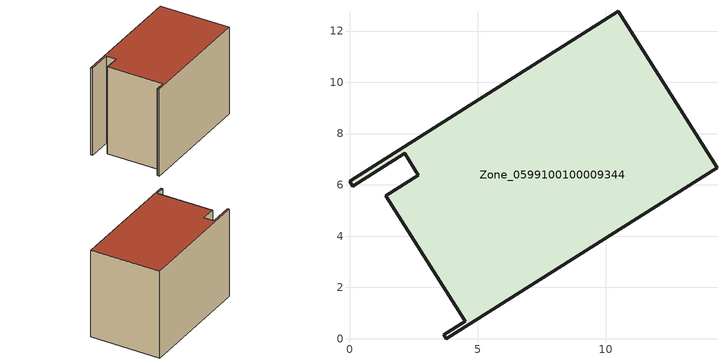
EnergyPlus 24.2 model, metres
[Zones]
Zone_0599100100009344
 floor ground (C_G): 0,6.15 10.48,12.77 14.33,6.67 3.77,0 3.67,0.16 4.51,0.69 1.42,5.58 2.69,6.38 2.16,7.22 0.12,5.95 z0
 wall outside (C_F): 10.48,12.77 0,6.15 0.12,5.95 2.16,7.22 2.69,6.38 1.42,5.58 4.51,0.69 3.67,0.16 3.77,0 14.33,6.67 10.48,12.77 z0:9.15
 roof outside (C_R): 0.12,5.95 2.16,7.22 2.69,6.38 1.42,5.58 4.51,0.69 3.67,0.16 3.77,0 14.33,6.67 10.48,12.77 0,6.15 z9.15
[BUILDING]
Pand.0599100100009344: North Axis=0; Terrain=City; Loads Convergence Tolerance Value=0.04; Temperature Convergence Tolerance Value=0.4; Solar Distribution=FullExterior; Maximum Number of Warmup Days=25; Minimum Number of Warmup Days=1
[Site:Location]
Rotterdam.The.Hague.AP_ZH_NLD Design_Conditions: Latitude=51.96; Longitude=4.45; Time Zone=1; Elevation=-4.5
[SITE:GROUNDTEMPERATURE:BUILDINGSURFACE]
18, 18, 18, 18, 18, 18, 18, 18, 18, 18, 18, 18
[MATERIAL] Thermal Absorptance=0.9; Solar Absorptance=0.7; Visible Absorptance=0.7
Name | Roughness | Thickness | Conductivity | Density | Specific Heat
G.TI.2015-2018 | MediumSmooth | 0.15 | 0.0428571 | 540 | 1210
F.TI.2015-2018 | Rough | 0.3 | 0.0666667 | 1920 | 840
R.TI.2015-2018 | MediumRough | 0.2 | 0.0333333 | 1500 | 1000
[CONSTRUCTION]
C_G: G.TI.2015-2018
C_F: F.TI.2015-2018
C_R: R.TI.2015-2018
[ZONE]
Zone_0599100100009344: Type=1; Multiplier=1; Ceiling Height=Autocalculate; Volume=Autocalculate; Floor Area=autocalculate; Part of Total Floor Area=Yes
[ZONEINFILTRATION:DESIGNFLOWRATE]
Infil_Zone_0599100100009344: Zone or ZoneList or Space or SpaceList=Zone_0599100100009344; Schedule=AlwaysOn; Design Flow Rate Calculation Method=Flow/Area; Flow Rate per Floor Area=0.0015; Constant Term Coefficient=1; Temperature Term Coefficient=0; Velocity Term Coefficient=0; Velocity Squared Term Coefficient=0
[HVACTEMPLATE:ZONE:IDEALLOADSAIRSYSTEM]
Zone_0599100100009344: Maximum Heating Supply Air Temperature=50; Minimum Cooling Supply Air Temperature=13; Maximum Heating Supply Air Humidity Ratio=0.0156; Minimum Cooling Supply Air Humidity Ratio=0.0077; Heating Limit=NoLimit; Cooling Limit=NoLimit; Dehumidification Control Type=ConstantSensibleHeatRatio; Cooling Sensible Heat Ratio=0.7; Dehumidification Setpoint=60; Humidification Control Type=None; Humidification Setpoint=30; Outdoor Air Method=None; Outdoor Air Flow Rate per Person=0.00944; Outdoor Air Flow Rate per Zone Floor Area=0; Outdoor Air Flow Rate per Zone=0; Demand Controlled Ventilation Type=None; Outdoor Air Economizer Type=NoEconomizer; Heat Recovery Type=None; Sensible Heat Recovery Effectiveness=0.7; Latent Heat Recovery Effectiveness=0.65
[ZONECONTROL:THERMOSTAT]
ThermostatControl_Zone_0599100100009344: Zone or ZoneList=Zone_0599100100009344; Control Type Schedule=DualSetpointControlType; Control 1=Thermostat_Zone_0599100100009344; Temperature Difference Between Cutout And Setpoint=0
[THERMOSTATSETPOINT:DUALSETPOINT]
Thermostat_Zone_0599100100009344: Heating Setpoint Temperature Schedule=HeatingSetpoint_Zone_0599100100009344; Cooling Setpoint Temperature Schedule=CoolingSetpoint_Zone_0599100100009344
[SCHEDULE:COMPACT]
HeatingSetpoint_Zone_0599100100009344: Through: 12/31, For: AllDays, Until: 24:00, 21
CoolingSetpoint_Zone_0599100100009344: Through: 12/31, For: AllDays, Until: 24:00, 24
DualSetpointControlType: Through: 12/31, For: AllDays, Until: 24:00, 4
AlwaysOn: Through: 12/31, For: AllDays, Until: 24:00, 1
